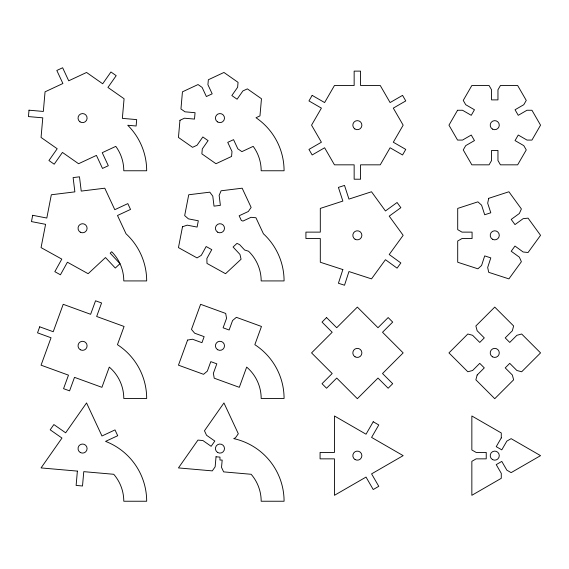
<?xml version="1.0" encoding="UTF-8"?>
<svg xmlns="http://www.w3.org/2000/svg" width="569" height="569" viewBox="0 0 569 569"><rect width="100%" height="100%" fill="white"/><g stroke="black" fill="none" stroke-linecap="round" stroke-linejoin="round"><path stroke-width="0.85" d="M29.012 110.194L28.45 116.581L42.775 117.833L41.06 137.449L57.192 148.751L48.941 160.529L54.197 164.206L62.441 152.428L78.572 163.723L96.424 155.401L102.498 168.431L108.309 165.721L102.235 152.691L115.792 146.368A41.217 41.217 0 0 1 123.786 170.764L146.681 170.764A64.119 64.119 0 0 0 127.748 125.265L136.126 125.998L136.681 119.611L122.356 118.359L124.078 98.743L107.939 87.448L116.19 75.663L110.941 71.986L102.69 83.771L86.559 72.469L68.714 80.798L62.633 67.761L56.822 70.471L62.896 83.508L45.051 91.829L43.336 111.446L29.012 110.194M77.377 471.104L76.125 485.428L82.512 485.99L83.764 471.658L113.75 474.283A41.217 41.217 0 0 1 123.786 501.239L146.681 501.239A64.119 64.119 0 0 0 105.564 441.388L117.712 435.719L115.002 429.908L101.965 435.989L86.559 402.944L65.648 432.81L53.87 424.559L50.193 429.815L61.971 438.059L41.06 467.924L77.377 471.104M179.953 120.301L178.453 137.449L192.557 147.328L197.052 145.23L202.834 136.965L208.09 140.643L202.301 148.907L201.867 153.85L215.971 163.723L231.569 156.447L232.003 151.503L227.742 142.364L233.553 139.654L237.814 148.793L241.875 151.638L253.184 146.368A41.217 41.217 0 0 1 261.178 170.764L284.08 170.764A64.119 64.119 0 0 0 256.007 117.74L259.969 115.891L261.47 98.743L247.366 88.871L242.878 90.962L237.088 99.226L231.839 95.549L237.622 87.285L238.055 82.349L223.951 72.469L208.354 79.745L207.92 84.689L212.18 93.828L206.369 96.538L202.109 87.398L198.048 84.553L182.443 91.829L180.949 108.978L185.01 111.823L195.053 112.698L194.498 119.085L184.448 118.21L179.953 120.301M216.028 456.779L215.146 466.822L212.301 470.883L178.453 467.924L197.941 440.093L202.884 440.527L211.142 446.309L214.826 441.06L206.561 435.271L204.463 430.776L223.951 402.944L238.311 433.742L235.466 437.803L233.724 438.614A64.119 64.119 0 0 1 284.08 501.239L261.178 501.239A41.217 41.217 0 0 0 251.149 474.283L223.631 471.879L221.533 467.384L222.173 460.079L219.961 460.022L219.961 457.12L216.028 456.779M32.689 215.295L31.466 221.59L45.584 224.328L41.06 247.607L61.801 259.108L54.83 271.683L60.435 274.791L67.405 262.217L88.145 273.71L105.493 257.537L115.301 268.056L119.988 263.682L110.18 253.162L111.695 251.754A41.217 41.217 0 0 1 123.786 280.922L146.681 280.922A64.119 64.119 0 0 0 126.026 233.781L117.499 215.502L130.536 209.42L127.826 203.61L114.796 209.691L104.767 188.197L81.232 191.092L79.482 176.817L73.117 177.599L74.866 191.867L51.331 194.762L46.807 218.041L32.689 215.295M182.507 226.768L178.453 247.607L197.023 257.906L201.277 255.353L206.17 246.526L211.775 249.635L206.881 258.461L206.974 263.419L225.544 273.71L241.071 259.229L239.954 254.4L233.077 247.024L236.981 243.383A41.217 41.217 0 0 1 239.734 244.755L244.649 250.026L248.532 251.214A41.217 41.217 0 0 1 261.178 280.922L284.08 280.922A64.119 64.119 0 0 0 263.419 233.781L255.943 217.749L251.007 217.315L242.956 221.071L241.348 220.48L239.151 215.765L248.297 211.504L251.142 207.443L242.166 188.197L221.092 190.786L219.15 195.352L220.381 205.359L214.015 206.142L212.785 196.134L209.805 192.173L188.73 194.762L184.676 215.601L188.417 218.859L198.318 220.779L197.094 227.074L187.194 225.153L182.507 226.768M488.707 198.332L487.676 203.183L490.798 212.778L484.696 214.755L481.58 205.16L477.896 201.846L457.704 208.41L457.704 229.641L461.992 232.124L472.078 232.124L472.078 238.532L461.992 238.532L457.704 241.014L457.704 262.245L477.896 268.81L481.58 265.488L484.696 255.901L490.798 257.878L487.676 267.473L488.707 272.323L508.906 278.881L521.389 261.704L519.369 257.174L511.211 251.249L514.981 246.057L523.139 251.989L528.068 252.508L540.55 235.324L528.068 218.147L523.139 218.667L514.981 224.591L511.211 219.406L519.369 213.482L521.389 208.951L508.906 191.767L488.707 198.332M477.156 375.021L475.869 379.808L494.753 398.691L513.629 379.808L512.349 375.021L505.215 367.887L509.746 363.356L516.88 370.49L521.673 371.77L540.55 352.894L521.673 334.01L516.88 335.297L509.746 342.424L505.215 337.894L512.349 330.76L513.629 325.973L494.753 307.096L475.869 325.973L477.156 330.76L484.29 337.894L479.752 342.424L472.619 335.297L467.832 334.01L448.955 352.894L467.832 371.77L472.619 370.49L479.752 363.356L484.29 367.887L477.156 375.021M342.858 269.571L338.413 283.248L344.515 285.233L348.953 271.555L371.507 278.881L385.448 259.699L397.084 268.148L400.853 262.963L389.217 254.514L403.158 235.324L389.217 216.142L400.853 207.692L397.084 202.5L385.448 210.957L371.507 191.767L348.953 199.1L344.515 185.423L338.413 187.4L342.858 201.077L320.304 208.41L320.304 232.124L305.923 232.124L305.923 238.532L320.304 238.532L320.304 262.245L342.858 269.571M39.716 326.812L37.526 332.837L51.039 337.758L41.06 365.177L68.479 375.156L63.557 388.67L69.582 390.86L74.503 377.347L101.922 387.325L109.284 367.097A41.217 41.217 0 0 1 123.786 398.485L146.681 398.485A64.119 64.119 0 0 0 117.442 344.686L124.078 326.464L96.659 316.485L101.574 302.971L95.549 300.781L90.627 314.294L63.209 304.308L53.23 331.727L39.716 326.812M187.585 340.084L178.453 365.177L203.546 374.31L207.344 371.116L210.793 361.642L216.817 363.833L213.368 373.314L214.228 378.193L239.314 387.325L246.676 367.097A41.217 41.217 0 0 1 261.178 398.485L284.08 398.485A64.119 64.119 0 0 0 254.841 344.686L261.47 326.464L236.377 317.331L232.579 320.518L229.129 329.999L223.105 327.808L226.554 318.327L225.694 313.441L200.608 304.308L191.476 329.401L194.662 333.199L204.143 336.649L201.945 342.673L192.471 339.224L187.585 340.084M312.161 95.372L308.953 100.926L321.407 108.117L311.556 125.166L321.407 142.222L308.953 149.412L312.161 154.967L324.615 147.776L334.458 164.832L354.153 164.832L354.153 179.214L360.561 179.214L360.561 164.832L380.256 164.832L390.099 147.776L402.553 154.967L405.761 149.412L393.307 142.222L403.158 125.166L393.307 108.117L405.761 100.926L402.553 95.372L390.099 102.562L380.256 85.506L360.561 85.506L360.561 71.125L354.153 71.125L354.153 85.506L334.458 85.506L324.615 102.562L312.161 95.372M457.561 110.258L448.955 125.166L457.561 140.074L462.519 140.074L471.253 135.031L474.461 140.586L465.726 145.628L463.244 149.924L471.85 164.832L489.07 164.832L491.545 160.536L491.545 150.451L497.96 150.451L497.96 160.536L500.436 164.832L517.648 164.832L526.261 149.924L523.779 145.628L515.045 140.586L518.252 135.031L526.986 140.074L531.944 140.074L540.55 125.166L531.944 110.258L526.986 110.258L518.252 115.308L515.045 109.753L523.779 104.71L526.261 100.414L517.648 85.506L500.436 85.506L497.96 89.802L497.96 99.888L491.545 99.888L491.545 89.802L489.07 85.506L471.85 85.506L463.244 100.414L465.726 104.71L474.461 109.753L471.253 115.308L462.519 110.258L457.561 110.258M373.221 421.757L366.031 434.211L334.458 415.982L334.458 452.433L320.077 452.433L320.077 458.849L334.458 458.849L334.458 495.307L366.031 477.078L373.221 489.532L378.776 486.324L371.585 473.87L403.158 455.641L371.585 437.412L378.776 424.958L373.221 421.757M501.275 437.924L496.232 446.665L501.787 449.866L506.83 441.131L511.126 438.656L540.55 455.641L511.126 472.633L506.83 470.15L501.787 461.416L496.232 464.624L501.275 473.358L501.275 478.316L471.85 495.307L471.85 461.324L476.146 458.849L486.232 458.849L486.232 452.433L476.146 452.433L471.85 449.958L471.85 415.982L501.275 432.966L501.275 437.924M326.556 317.559L322.026 322.09L332.189 332.26L311.556 352.894L332.189 373.52L322.026 383.691L326.556 388.229L336.727 378.058L357.353 398.691L377.987 378.058L388.158 388.229L392.688 383.691L382.524 373.52L403.158 352.894L382.524 332.26L392.688 322.09L388.158 317.559L377.987 327.723L357.353 307.096L336.727 327.723L326.556 317.559M80.023 121.851A4.531 4.531 0 0 0 87.093 118.423A4.531 4.531 0 0 0 80.585 114.02A4.531 4.531 0 0 0 80.023 121.851M217.422 121.851A4.531 4.531 0 0 0 224.485 118.423A4.531 4.531 0 0 0 217.984 114.02A4.531 4.531 0 0 0 217.422 121.851M354.814 128.921A4.531 4.531 0 0 0 361.877 125.493A4.531 4.531 0 0 0 355.376 121.09A4.531 4.531 0 0 0 354.814 128.921M492.484 129.092A4.531 4.531 0 0 0 499.283 125.166A4.531 4.531 0 0 0 492.484 121.24A4.531 4.531 0 0 0 492.484 129.092M80.3 232.18A4.531 4.531 0 0 0 87.1 228.254A4.531 4.531 0 0 0 80.3 224.328A4.531 4.531 0 0 0 80.3 232.18M217.692 232.18A4.531 4.531 0 0 0 224.499 228.254A4.531 4.531 0 0 0 217.692 224.328A4.531 4.531 0 0 0 217.692 232.18M355.092 239.25A4.531 4.531 0 0 0 361.891 235.324A4.531 4.531 0 0 0 355.092 231.398A4.531 4.531 0 0 0 355.092 239.25M492.484 239.25A4.531 4.531 0 0 0 499.283 235.324A4.531 4.531 0 0 0 492.484 231.398A4.531 4.531 0 0 0 492.484 239.25M80.3 349.743A4.531 4.531 0 0 0 87.1 345.817A4.531 4.531 0 0 0 80.3 341.891A4.531 4.531 0 0 0 80.3 349.743M217.692 349.743A4.531 4.531 0 0 0 224.499 345.817A4.531 4.531 0 0 0 217.692 341.891A4.531 4.531 0 0 0 217.692 349.743M355.092 356.82A4.531 4.531 0 0 0 361.891 352.894A4.531 4.531 0 0 0 355.092 348.968A4.531 4.531 0 0 0 355.092 356.82M492.484 356.82A4.531 4.531 0 0 0 499.283 352.894A4.531 4.531 0 0 0 492.484 348.968A4.531 4.531 0 0 0 492.484 356.82M80.3 452.497A4.531 4.531 0 0 0 87.1 448.571A4.531 4.531 0 0 0 80.3 444.645A4.531 4.531 0 0 0 80.3 452.497M217.692 452.497A4.531 4.531 0 0 0 224.499 448.571A4.531 4.531 0 0 0 217.692 444.645A4.531 4.531 0 0 0 217.692 452.497M355.092 459.567A4.531 4.531 0 0 0 361.891 455.641A4.531 4.531 0 0 0 355.092 451.715A4.531 4.531 0 0 0 355.092 459.567M492.484 459.567A4.531 4.531 0 0 0 499.283 455.641A4.531 4.531 0 0 0 492.484 451.715A4.531 4.531 0 0 0 492.484 459.567"/></g></svg>
